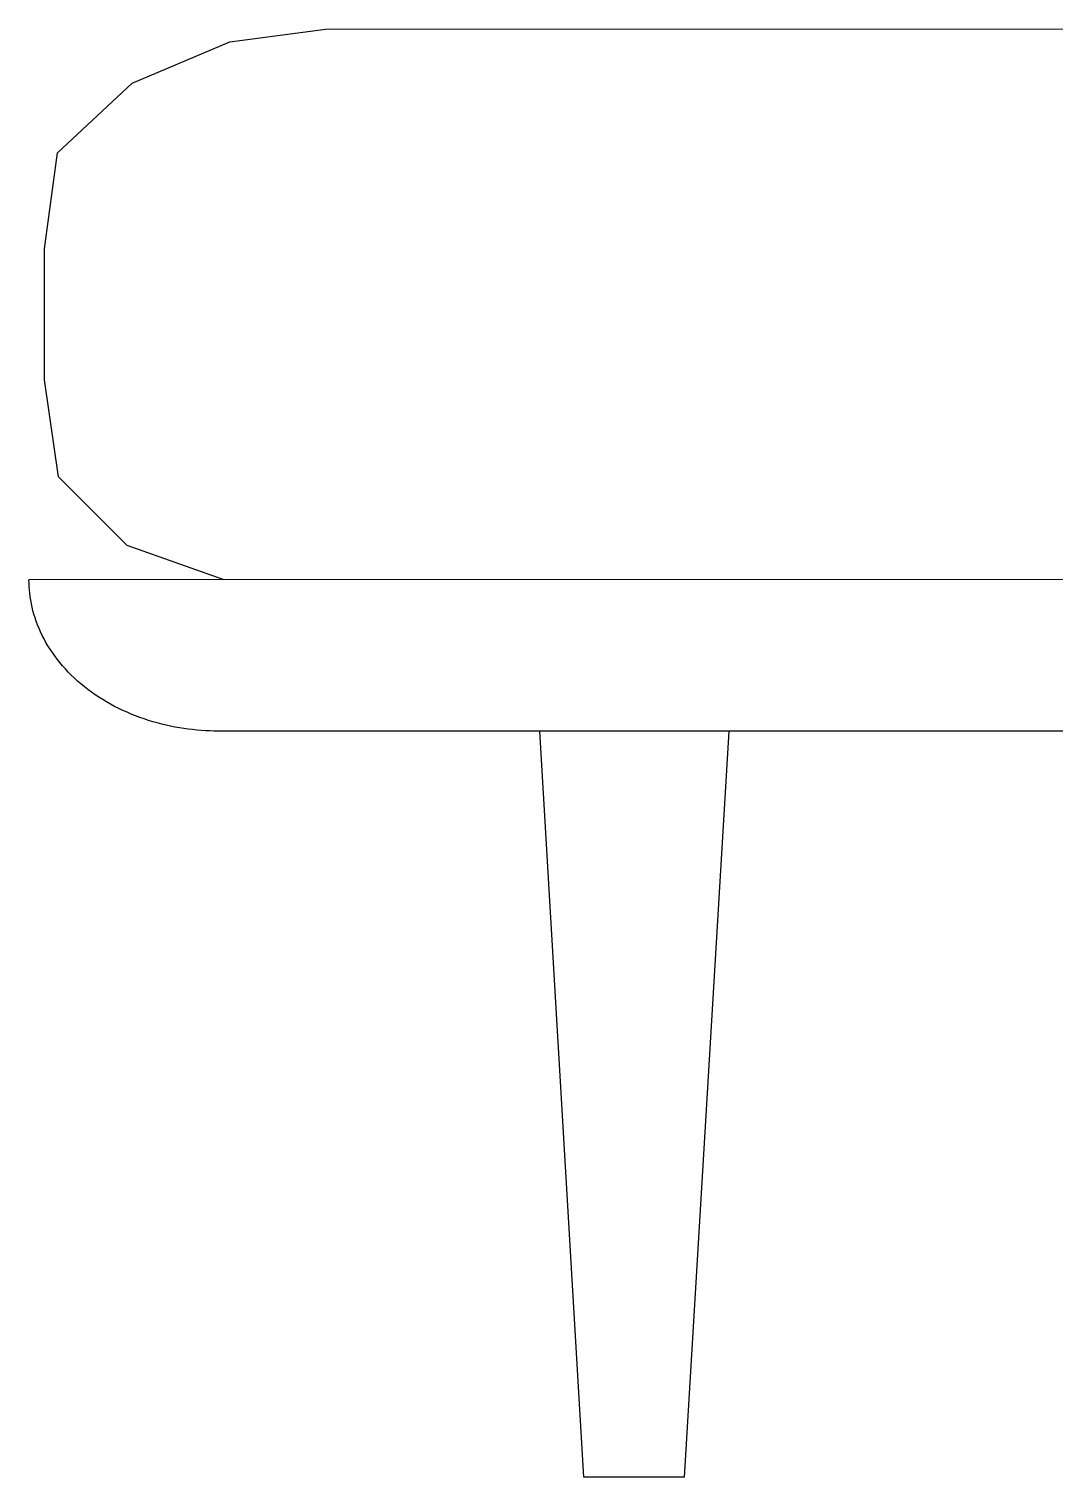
# Model space of a CAD drawing. Header units: inches. Extents: x 0 to 7318, y 0 to 812.
# Drawn here: x 2840.1 to 3111, y 15 to 397.7 of the extents above; entities that cross this region are included whole.
import ezdxf

# ---------------------------------------------------------------- set-up
doc = ezdxf.new("R2010")
doc.units = ezdxf.units.IN
doc.header["$MEASUREMENT"] = 0

# ---------------------------------------------------------------- blocks, each defined once
blk = doc.blocks.new('SC2_RIGHT')
at = {"color": 7}
for points in [[(2891.47, 252.23, 0), (2866.04, 261.19, 0), (2847.95, 279.37, 0), (2844.21, 304.96, 0), (2844.21, 339.58, 0), (2847.68, 364.98, 0), (2867.42, 383.35, 0), (2893.18, 394.31, 0), (2918.49, 397.6, 0), (3157.54, 397.69, 0)], [(3640.13, 252.16, 0), (2891.47, 252.23, 0), (2840.13, 252.16, 0)], [(2840.14, 251.27, 0), (2840.13, 252.16, 0)], [(2840.18, 250.38, 0), (2840.14, 251.27, 0)], [(2840.24, 249.48, 0), (2840.18, 250.38, 0)], [(2840.33, 248.57, 0), (2840.24, 249.48, 0)], [(2840.45, 247.65, 0), (2840.33, 248.57, 0)], [(2840.59, 246.73, 0), (2840.45, 247.65, 0)], [(2840.76, 245.81, 0), (2840.59, 246.73, 0)], [(2840.96, 244.88, 0), (2840.76, 245.81, 0)], [(2841.19, 243.95, 0), (2840.96, 244.88, 0)], [(2841.45, 243.02, 0), (2841.19, 243.95, 0)], [(2841.74, 242.09, 0), (2841.45, 243.02, 0)], [(2842.06, 241.16, 0), (2841.74, 242.09, 0)], [(2842.41, 240.22, 0), (2842.06, 241.16, 0)], [(2842.79, 239.29, 0), (2842.41, 240.22, 0)], [(2843.2, 238.36, 0), (2842.79, 239.29, 0)], [(2843.64, 237.44, 0), (2843.2, 238.36, 0)], [(2844.11, 236.52, 0), (2843.64, 237.44, 0)], [(2844.61, 235.6, 0), (2844.11, 236.52, 0)], [(2845.15, 234.69, 0), (2844.61, 235.6, 0)], [(2845.71, 233.79, 0), (2845.15, 234.69, 0)], [(2846.31, 232.9, 0), (2845.71, 233.79, 0)], [(2846.94, 232.01, 0), (2846.31, 232.9, 0)], [(2847.59, 231.14, 0), (2846.94, 232.01, 0)], [(2848.28, 230.27, 0), (2847.59, 231.14, 0)], [(2848.99, 229.42, 0), (2848.28, 230.27, 0)], [(2849.74, 228.58, 0), (2848.99, 229.42, 0)], [(2850.51, 227.76, 0), (2849.74, 228.58, 0)], [(2851.31, 226.95, 0), (2850.51, 227.76, 0)], [(2852.14, 226.16, 0), (2851.31, 226.95, 0)], [(2852.99, 225.38, 0), (2852.14, 226.16, 0)], [(2853.87, 224.62, 0), (2852.99, 225.38, 0)], [(2854.77, 223.88, 0), (2853.87, 224.62, 0)], [(2855.7, 223.16, 0), (2854.77, 223.88, 0)], [(2856.65, 222.45, 0), (2855.7, 223.16, 0)], [(2857.62, 221.77, 0), (2856.65, 222.45, 0)], [(2858.61, 221.11, 0), (2857.62, 221.77, 0)], [(2859.63, 220.47, 0), (2858.61, 221.11, 0)], [(2860.65, 219.85, 0), (2859.63, 220.47, 0)], [(2861.7, 219.25, 0), (2860.65, 219.85, 0)], [(2862.77, 218.68, 0), (2861.7, 219.25, 0)], [(2863.85, 218.13, 0), (2862.77, 218.68, 0)], [(2864.94, 217.61, 0), (2863.85, 218.13, 0)], [(2866.05, 217.11, 0), (2864.94, 217.61, 0)], [(2867.16, 216.63, 0), (2866.05, 217.11, 0)], [(2868.29, 216.18, 0), (2867.16, 216.63, 0)], [(2869.43, 215.75, 0), (2868.29, 216.18, 0)], [(2870.57, 215.35, 0), (2869.43, 215.75, 0)], [(2871.72, 214.97, 0), (2870.57, 215.35, 0)], [(2872.88, 214.62, 0), (2871.72, 214.97, 0)], [(2874.04, 214.29, 0), (2872.88, 214.62, 0)], [(2875.2, 213.99, 0), (2874.04, 214.29, 0)], [(2876.37, 213.71, 0), (2875.2, 213.99, 0)], [(2877.54, 213.45, 0), (2876.37, 213.71, 0)], [(2878.7, 213.22, 0), (2877.54, 213.45, 0)], [(2879.87, 213.01, 0), (2878.7, 213.22, 0)], [(2881.03, 212.83, 0), (2879.87, 213.01, 0)], [(2882.19, 212.67, 0), (2881.03, 212.83, 0)], [(2883.34, 212.53, 0), (2882.19, 212.67, 0)], [(2884.49, 212.42, 0), (2883.34, 212.53, 0)], [(2885.64, 212.32, 0), (2884.49, 212.42, 0)], [(2886.77, 212.25, 0), (2885.64, 212.32, 0)], [(2887.9, 212.2, 0), (2886.77, 212.25, 0)], [(2889.02, 212.17, 0), (2887.9, 212.2, 0)], [(2890.13, 212.16, 0), (2889.02, 212.17, 0)], [(3590.13, 212.16, 0), (2890.13, 212.16, 0)], [(2986.77, 15.02, 0), (2975.13, 212.16, 0)], [(3013.32, 15.02, 0), (3025.14, 212.16, 0)], [(3013.32, 15.02, 0), (2986.77, 15.02, 0)]]:
    blk.add_polyline3d(points, dxfattribs=at)

msp = doc.modelspace()

# ---------------------------------------------------------------- block references
msp.add_blockref('SC2_RIGHT', (0, 0))

doc.saveas('drawing.dxf')
